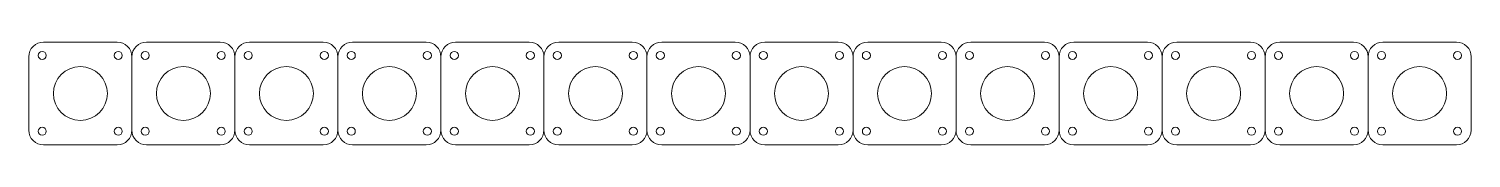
# Model space of a CAD drawing. Header units: millimetres. Extents: x -300 to 288, y -149 to -107.
import ezdxf

# ---------------------------------------------------------------- set-up
doc = ezdxf.new("R2010")
doc.units = ezdxf.units.MM
doc.header["$MEASUREMENT"] = 0
doc.layers.add('Layer 1', color=7, linetype='Continuous')

msp = doc.modelspace()

# ---------------------------------------------------------------- linework, layer by layer
at = {"layer": 'Layer 1', "lineweight": 9}
for points in [[(-264.3251, -107.0243), (-294.3251, -107.0243)], [(-222.3251, -107.0243), (-252.3251, -107.0243)], [(-180.3251, -107.0243), (-210.3251, -107.0243)], [(-138.3251, -107.0243), (-168.3251, -107.0243)], [(-96.3251, -107.0243), (-126.3251, -107.0243)], [(-54.3251, -107.0243), (-84.3251, -107.0243)], [(-12.3251, -107.0243), (-42.3251, -107.0243)], [(29.6749, -107.0243), (-0.3251, -107.0243)], [(71.6749, -107.0243), (41.6749, -107.0243)], [(113.6749, -107.0243), (83.6749, -107.0243)], [(155.6749, -107.0243), (125.6749, -107.0243)], [(197.6749, -107.0243), (167.6749, -107.0243)], [(239.6749, -107.0243), (209.6749, -107.0243)], [(281.6749, -107.0243), (251.6749, -107.0243)], [(-300.3251, -113.0243), (-300.3251, -143.0243)], [(287.6749, -143.0243), (287.6749, -113.0243)], [(-294.3251, -149.0243), (-264.3251, -149.0243)], [(-252.3251, -149.0243), (-222.3251, -149.0243)], [(-210.3251, -149.0243), (-180.3251, -149.0243)], [(-168.3251, -149.0243), (-138.3251, -149.0243)], [(-126.3251, -149.0243), (-96.3251, -149.0243)], [(-84.3251, -149.0243), (-54.3251, -149.0243)], [(-42.3251, -149.0243), (-12.3251, -149.0243)], [(-0.3251, -149.0243), (29.6749, -149.0243)], [(41.6749, -149.0243), (71.6749, -149.0243)], [(83.6749, -149.0243), (113.6749, -149.0243)], [(125.6749, -149.0243), (155.6749, -149.0243)], [(167.6749, -149.0243), (197.6749, -149.0243)], [(209.6749, -149.0243), (239.6749, -149.0243)], [(251.6749, -149.0243), (281.6749, -149.0243)]]:
    msp.add_lwpolyline(points, dxfattribs=at)
at = {"layer": 'Layer 1', "color": 240, "lineweight": 9}
for points in [[(-258.3251, -143.0243), (-258.3251, -113.0243)], [(-216.3251, -143.0243), (-216.3251, -113.0243)], [(-174.3251, -143.0243), (-174.3251, -113.0243)], [(-132.3251, -143.0243), (-132.3251, -113.0243)], [(-90.3251, -143.0243), (-90.3251, -113.0243)], [(-48.3251, -143.0243), (-48.3251, -113.0243)], [(-6.3251, -143.0243), (-6.3251, -113.0243)], [(35.6749, -143.0243), (35.6749, -113.0243)], [(77.6749, -143.0243), (77.6749, -113.0243)], [(119.6749, -143.0243), (119.6749, -113.0243)], [(161.6749, -143.0243), (161.6749, -113.0243)], [(203.6749, -143.0243), (203.6749, -113.0243)], [(245.6749, -143.0243), (245.6749, -113.0243)]]:
    msp.add_lwpolyline(points, dxfattribs=at)
at = {"layer": 'Layer 1', "lineweight": 9}
for points, knots in [([(-294.3251, -107.0243), (-295.9164, -107.0243), (-297.4426, -107.6565), (-298.5678, -108.7817), (-299.693, -109.9069), (-300.3251, -111.433), (-300.3251, -113.0243)], [0, 0, 0, 0, 1, 1, 1, 2, 2, 2, 2]), ([(-252.3251, -107.0243), (-253.9164, -107.0243), (-255.4426, -107.6565), (-256.5678, -108.7817), (-257.693, -109.9069), (-258.3251, -111.433), (-258.3251, -113.0243), (-258.3251, -111.433), (-258.9573, -109.9069), (-260.0825, -108.7817), (-261.2077, -107.6565), (-262.7338, -107.0243), (-264.3251, -107.0243)], [0, 0, 0, 0, 1, 1, 1, 2, 2, 2, 3, 3, 3, 4, 4, 4, 4]), ([(-210.3251, -107.0243), (-211.9164, -107.0243), (-213.4426, -107.6565), (-214.5678, -108.7817), (-215.693, -109.9069), (-216.3251, -111.433), (-216.3251, -113.0243), (-216.3251, -111.433), (-216.9573, -109.9069), (-218.0825, -108.7817), (-219.2077, -107.6565), (-220.7338, -107.0243), (-222.3251, -107.0243)], [0, 0, 0, 0, 1, 1, 1, 2, 2, 2, 3, 3, 3, 4, 4, 4, 4]), ([(-168.3251, -107.0243), (-169.9164, -107.0243), (-171.4426, -107.6565), (-172.5678, -108.7817), (-173.693, -109.9069), (-174.3251, -111.433), (-174.3251, -113.0243), (-174.3251, -111.433), (-174.9573, -109.9069), (-176.0825, -108.7817), (-177.2077, -107.6565), (-178.7338, -107.0243), (-180.3251, -107.0243)], [0, 0, 0, 0, 1, 1, 1, 2, 2, 2, 3, 3, 3, 4, 4, 4, 4]), ([(-126.3251, -107.0243), (-127.9164, -107.0243), (-129.4426, -107.6565), (-130.5678, -108.7817), (-131.693, -109.9069), (-132.3251, -111.433), (-132.3251, -113.0243), (-132.3251, -111.433), (-132.9573, -109.9069), (-134.0825, -108.7817), (-135.2077, -107.6565), (-136.7338, -107.0243), (-138.3251, -107.0243)], [0, 0, 0, 0, 1, 1, 1, 2, 2, 2, 3, 3, 3, 4, 4, 4, 4]), ([(-84.3251, -107.0243), (-85.9164, -107.0243), (-87.4426, -107.6565), (-88.5678, -108.7817), (-89.693, -109.9069), (-90.3251, -111.433), (-90.3251, -113.0243), (-90.3251, -111.433), (-90.9573, -109.9069), (-92.0825, -108.7817), (-93.2077, -107.6565), (-94.7338, -107.0243), (-96.3251, -107.0243)], [0, 0, 0, 0, 1, 1, 1, 2, 2, 2, 3, 3, 3, 4, 4, 4, 4]), ([(-42.3251, -107.0243), (-43.9164, -107.0243), (-45.4426, -107.6565), (-46.5678, -108.7817), (-47.693, -109.9069), (-48.3251, -111.433), (-48.3251, -113.0243), (-48.3251, -111.433), (-48.9573, -109.9069), (-50.0825, -108.7817), (-51.2077, -107.6565), (-52.7338, -107.0243), (-54.3251, -107.0243)], [0, 0, 0, 0, 1, 1, 1, 2, 2, 2, 3, 3, 3, 4, 4, 4, 4]), ([(-0.3251, -107.0243), (-1.9164, -107.0243), (-3.4426, -107.6565), (-4.5678, -108.7817), (-5.693, -109.9069), (-6.3251, -111.433), (-6.3251, -113.0243), (-6.3251, -111.433), (-6.9573, -109.9069), (-8.0825, -108.7817), (-9.2077, -107.6565), (-10.7338, -107.0243), (-12.3251, -107.0243)], [0, 0, 0, 0, 1, 1, 1, 2, 2, 2, 3, 3, 3, 4, 4, 4, 4]), ([(41.6749, -107.0243), (40.0836, -107.0243), (38.5574, -107.6565), (37.4322, -108.7817), (36.307, -109.9069), (35.6749, -111.433), (35.6749, -113.0243), (35.6749, -111.433), (35.0427, -109.9069), (33.9175, -108.7817), (32.7923, -107.6565), (31.2662, -107.0243), (29.6749, -107.0243)], [0, 0, 0, 0, 1, 1, 1, 2, 2, 2, 3, 3, 3, 4, 4, 4, 4]), ([(83.6749, -107.0243), (82.0836, -107.0243), (80.5574, -107.6565), (79.4322, -108.7817), (78.307, -109.9069), (77.6749, -111.433), (77.6749, -113.0243), (77.6749, -111.433), (77.0427, -109.9069), (75.9175, -108.7817), (74.7923, -107.6565), (73.2662, -107.0243), (71.6749, -107.0243)], [0, 0, 0, 0, 1, 1, 1, 2, 2, 2, 3, 3, 3, 4, 4, 4, 4]), ([(125.6749, -107.0243), (124.0836, -107.0243), (122.5574, -107.6565), (121.4322, -108.7817), (120.307, -109.9069), (119.6749, -111.433), (119.6749, -113.0243), (119.6749, -111.433), (119.0427, -109.9069), (117.9175, -108.7817), (116.7923, -107.6565), (115.2662, -107.0243), (113.6749, -107.0243)], [0, 0, 0, 0, 1, 1, 1, 2, 2, 2, 3, 3, 3, 4, 4, 4, 4]), ([(167.6749, -107.0243), (166.0836, -107.0243), (164.5574, -107.6565), (163.4322, -108.7817), (162.307, -109.9069), (161.6749, -111.433), (161.6749, -113.0243), (161.6749, -111.433), (161.0427, -109.9069), (159.9175, -108.7817), (158.7923, -107.6565), (157.2662, -107.0243), (155.6749, -107.0243)], [0, 0, 0, 0, 1, 1, 1, 2, 2, 2, 3, 3, 3, 4, 4, 4, 4]), ([(209.6749, -107.0243), (208.0836, -107.0243), (206.5574, -107.6565), (205.4322, -108.7817), (204.307, -109.9069), (203.6749, -111.433), (203.6749, -113.0243), (203.6749, -111.433), (203.0427, -109.9069), (201.9175, -108.7817), (200.7923, -107.6565), (199.2662, -107.0243), (197.6749, -107.0243)], [0, 0, 0, 0, 1, 1, 1, 2, 2, 2, 3, 3, 3, 4, 4, 4, 4]), ([(251.6749, -107.0243), (250.0836, -107.0243), (248.5574, -107.6565), (247.4322, -108.7817), (246.307, -109.9069), (245.6749, -111.433), (245.6749, -113.0243), (245.6749, -111.433), (245.0427, -109.9069), (243.9175, -108.7817), (242.7923, -107.6565), (241.2662, -107.0243), (239.6749, -107.0243)], [0, 0, 0, 0, 1, 1, 1, 2, 2, 2, 3, 3, 3, 4, 4, 4, 4]), ([(287.6749, -113.0243), (287.6749, -111.433), (287.0427, -109.9069), (285.9175, -108.7817), (284.7923, -107.6565), (283.2662, -107.0243), (281.6749, -107.0243)], [0, 0, 0, 0, 1, 1, 1, 2, 2, 2, 2]), ([(-300.3251, -143.0243), (-300.3251, -144.6156), (-299.693, -146.1417), (-298.5678, -147.267), (-297.4426, -148.3922), (-295.9164, -149.0243), (-294.3251, -149.0243)], [0, 0, 0, 0, 1, 1, 1, 2, 2, 2, 2]), ([(-264.3251, -149.0243), (-261.0114, -149.0243), (-258.3251, -146.338), (-258.3251, -143.0243), (-258.3251, -144.6156), (-257.693, -146.1417), (-256.5678, -147.267), (-255.4426, -148.3922), (-253.9164, -149.0243), (-252.3251, -149.0243)], [0, 0, 0, 0, 1, 1, 1, 2, 2, 2, 3, 3, 3, 3]), ([(-222.3251, -149.0243), (-219.0114, -149.0243), (-216.3251, -146.338), (-216.3251, -143.0243), (-216.3251, -144.6156), (-215.693, -146.1417), (-214.5678, -147.267), (-213.4426, -148.3922), (-211.9164, -149.0243), (-210.3251, -149.0243)], [0, 0, 0, 0, 1, 1, 1, 2, 2, 2, 3, 3, 3, 3]), ([(-180.3251, -149.0243), (-177.0114, -149.0243), (-174.3251, -146.338), (-174.3251, -143.0243), (-174.3251, -144.6156), (-173.693, -146.1417), (-172.5678, -147.267), (-171.4426, -148.3922), (-169.9164, -149.0243), (-168.3251, -149.0243)], [0, 0, 0, 0, 1, 1, 1, 2, 2, 2, 3, 3, 3, 3]), ([(-138.3251, -149.0243), (-135.0114, -149.0243), (-132.3251, -146.338), (-132.3251, -143.0243), (-132.3251, -144.6156), (-131.693, -146.1417), (-130.5678, -147.267), (-129.4426, -148.3922), (-127.9164, -149.0243), (-126.3251, -149.0243)], [0, 0, 0, 0, 1, 1, 1, 2, 2, 2, 3, 3, 3, 3]), ([(-96.3251, -149.0243), (-93.0114, -149.0243), (-90.3251, -146.338), (-90.3251, -143.0243), (-90.3251, -144.6156), (-89.693, -146.1417), (-88.5678, -147.267), (-87.4426, -148.3922), (-85.9164, -149.0243), (-84.3251, -149.0243)], [0, 0, 0, 0, 1, 1, 1, 2, 2, 2, 3, 3, 3, 3]), ([(-54.3251, -149.0243), (-51.0114, -149.0243), (-48.3251, -146.338), (-48.3251, -143.0243), (-48.3251, -144.6156), (-47.693, -146.1417), (-46.5678, -147.267), (-45.4426, -148.3922), (-43.9164, -149.0243), (-42.3251, -149.0243)], [0, 0, 0, 0, 1, 1, 1, 2, 2, 2, 3, 3, 3, 3]), ([(-12.3251, -149.0243), (-9.0114, -149.0243), (-6.3251, -146.338), (-6.3251, -143.0243), (-6.3251, -144.6156), (-5.693, -146.1417), (-4.5678, -147.267), (-3.4426, -148.3922), (-1.9164, -149.0243), (-0.3251, -149.0243)], [0, 0, 0, 0, 1, 1, 1, 2, 2, 2, 3, 3, 3, 3]), ([(29.6749, -149.0243), (32.9886, -149.0243), (35.6749, -146.338), (35.6749, -143.0243), (35.6749, -144.6156), (36.307, -146.1417), (37.4322, -147.267), (38.5574, -148.3922), (40.0836, -149.0243), (41.6749, -149.0243)], [0, 0, 0, 0, 1, 1, 1, 2, 2, 2, 3, 3, 3, 3]), ([(71.6749, -149.0243), (74.9886, -149.0243), (77.6749, -146.338), (77.6749, -143.0243), (77.6749, -144.6156), (78.307, -146.1417), (79.4322, -147.267), (80.5574, -148.3922), (82.0836, -149.0243), (83.6749, -149.0243)], [0, 0, 0, 0, 1, 1, 1, 2, 2, 2, 3, 3, 3, 3]), ([(113.6749, -149.0243), (116.9886, -149.0243), (119.6749, -146.338), (119.6749, -143.0243), (119.6749, -144.6156), (120.307, -146.1417), (121.4322, -147.267), (122.5574, -148.3922), (124.0836, -149.0243), (125.6749, -149.0243)], [0, 0, 0, 0, 1, 1, 1, 2, 2, 2, 3, 3, 3, 3]), ([(155.6749, -149.0243), (158.9886, -149.0243), (161.6749, -146.338), (161.6749, -143.0243), (161.6749, -144.6156), (162.307, -146.1417), (163.4322, -147.267), (164.5574, -148.3922), (166.0836, -149.0243), (167.6749, -149.0243)], [0, 0, 0, 0, 1, 1, 1, 2, 2, 2, 3, 3, 3, 3]), ([(197.6749, -149.0243), (200.9886, -149.0243), (203.6749, -146.338), (203.6749, -143.0243), (203.6749, -144.6156), (204.307, -146.1417), (205.4322, -147.267), (206.5574, -148.3922), (208.0836, -149.0243), (209.6749, -149.0243)], [0, 0, 0, 0, 1, 1, 1, 2, 2, 2, 3, 3, 3, 3]), ([(239.6749, -149.0243), (242.9886, -149.0243), (245.6749, -146.338), (245.6749, -143.0243), (245.6749, -144.6156), (246.307, -146.1417), (247.4322, -147.267), (248.5574, -148.3922), (250.0836, -149.0243), (251.6749, -149.0243)], [0, 0, 0, 0, 1, 1, 1, 2, 2, 2, 3, 3, 3, 3])]:
    msp.add_open_spline(points, degree=3, knots=knots, dxfattribs=at)
at = {"layer": 'Layer 1', "color": 240, "lineweight": 9}
for points in [[(-293.229, -112.4651), (-293.229, -111.5538), (-293.9677, -110.8151), (-294.879, -110.8151), (-295.7902, -110.8151), (-296.529, -111.5538), (-296.529, -112.4651), (-296.529, -113.3764), (-295.7902, -114.1151), (-294.879, -114.1151), (-293.9677, -114.1151), (-293.229, -113.3764), (-293.229, -112.4651)], [(-262.229, -112.4651), (-262.229, -111.5538), (-262.9677, -110.8151), (-263.879, -110.8151), (-264.7902, -110.8151), (-265.529, -111.5538), (-265.529, -112.4651), (-265.529, -113.3764), (-264.7902, -114.1151), (-263.879, -114.1151), (-262.9677, -114.1151), (-262.229, -113.3764), (-262.229, -112.4651)], [(-251.229, -112.4651), (-251.229, -111.5538), (-251.9677, -110.8151), (-252.879, -110.8151), (-253.7902, -110.8151), (-254.529, -111.5538), (-254.529, -112.4651), (-254.529, -113.3764), (-253.7902, -114.1151), (-252.879, -114.1151), (-251.9677, -114.1151), (-251.229, -113.3764), (-251.229, -112.4651)], [(-220.229, -112.4651), (-220.229, -111.5538), (-220.9677, -110.8151), (-221.879, -110.8151), (-222.7902, -110.8151), (-223.529, -111.5538), (-223.529, -112.4651), (-223.529, -113.3764), (-222.7902, -114.1151), (-221.879, -114.1151), (-220.9677, -114.1151), (-220.229, -113.3764), (-220.229, -112.4651)], [(-209.229, -112.4651), (-209.229, -111.5538), (-209.9677, -110.8151), (-210.879, -110.8151), (-211.7902, -110.8151), (-212.529, -111.5538), (-212.529, -112.4651), (-212.529, -113.3764), (-211.7902, -114.1151), (-210.879, -114.1151), (-209.9677, -114.1151), (-209.229, -113.3764), (-209.229, -112.4651)], [(-178.229, -112.4651), (-178.229, -111.5538), (-178.9677, -110.8151), (-179.879, -110.8151), (-180.7902, -110.8151), (-181.529, -111.5538), (-181.529, -112.4651), (-181.529, -113.3764), (-180.7902, -114.1151), (-179.879, -114.1151), (-178.9677, -114.1151), (-178.229, -113.3764), (-178.229, -112.4651)], [(-167.229, -112.4651), (-167.229, -111.5538), (-167.9677, -110.8151), (-168.879, -110.8151), (-169.7902, -110.8151), (-170.529, -111.5538), (-170.529, -112.4651), (-170.529, -113.3764), (-169.7902, -114.1151), (-168.879, -114.1151), (-167.9677, -114.1151), (-167.229, -113.3764), (-167.229, -112.4651)], [(-136.229, -112.4651), (-136.229, -111.5538), (-136.9677, -110.8151), (-137.879, -110.8151), (-138.7902, -110.8151), (-139.529, -111.5538), (-139.529, -112.4651), (-139.529, -113.3764), (-138.7902, -114.1151), (-137.879, -114.1151), (-136.9677, -114.1151), (-136.229, -113.3764), (-136.229, -112.4651)], [(-125.229, -112.4651), (-125.229, -111.5538), (-125.9677, -110.8151), (-126.879, -110.8151), (-127.7902, -110.8151), (-128.529, -111.5538), (-128.529, -112.4651), (-128.529, -113.3764), (-127.7902, -114.1151), (-126.879, -114.1151), (-125.9677, -114.1151), (-125.229, -113.3764), (-125.229, -112.4651)], [(-94.229, -112.4651), (-94.229, -111.5538), (-94.9677, -110.8151), (-95.879, -110.8151), (-96.7902, -110.8151), (-97.529, -111.5538), (-97.529, -112.4651), (-97.529, -113.3764), (-96.7902, -114.1151), (-95.879, -114.1151), (-94.9677, -114.1151), (-94.229, -113.3764), (-94.229, -112.4651)], [(-83.229, -112.4651), (-83.229, -111.5538), (-83.9677, -110.8151), (-84.879, -110.8151), (-85.7902, -110.8151), (-86.529, -111.5538), (-86.529, -112.4651), (-86.529, -113.3764), (-85.7902, -114.1151), (-84.879, -114.1151), (-83.9677, -114.1151), (-83.229, -113.3764), (-83.229, -112.4651)], [(-52.229, -112.4651), (-52.229, -111.5538), (-52.9677, -110.8151), (-53.879, -110.8151), (-54.7902, -110.8151), (-55.529, -111.5538), (-55.529, -112.4651), (-55.529, -113.3764), (-54.7902, -114.1151), (-53.879, -114.1151), (-52.9677, -114.1151), (-52.229, -113.3764), (-52.229, -112.4651)], [(-41.229, -112.4651), (-41.229, -111.5538), (-41.9677, -110.8151), (-42.879, -110.8151), (-43.7902, -110.8151), (-44.529, -111.5538), (-44.529, -112.4651), (-44.529, -113.3764), (-43.7902, -114.1151), (-42.879, -114.1151), (-41.9677, -114.1151), (-41.229, -113.3764), (-41.229, -112.4651)], [(-10.229, -112.4651), (-10.229, -111.5538), (-10.9677, -110.8151), (-11.879, -110.8151), (-12.7902, -110.8151), (-13.529, -111.5538), (-13.529, -112.4651), (-13.529, -113.3764), (-12.7902, -114.1151), (-11.879, -114.1151), (-10.9677, -114.1151), (-10.229, -113.3764), (-10.229, -112.4651)], [(0.771, -112.4651), (0.771, -111.5538), (0.0323, -110.8151), (-0.879, -110.8151), (-1.7902, -110.8151), (-2.529, -111.5538), (-2.529, -112.4651), (-2.529, -113.3764), (-1.7902, -114.1151), (-0.879, -114.1151), (0.0323, -114.1151), (0.771, -113.3764), (0.771, -112.4651)], [(31.771, -112.4651), (31.771, -111.5538), (31.0323, -110.8151), (30.121, -110.8151), (29.2098, -110.8151), (28.471, -111.5538), (28.471, -112.4651), (28.471, -113.3764), (29.2098, -114.1151), (30.121, -114.1151), (31.0323, -114.1151), (31.771, -113.3764), (31.771, -112.4651)], [(42.771, -112.4651), (42.771, -111.5538), (42.0323, -110.8151), (41.121, -110.8151), (40.2098, -110.8151), (39.471, -111.5538), (39.471, -112.4651), (39.471, -113.3764), (40.2098, -114.1151), (41.121, -114.1151), (42.0323, -114.1151), (42.771, -113.3764), (42.771, -112.4651)], [(73.771, -112.4651), (73.771, -111.5538), (73.0323, -110.8151), (72.121, -110.8151), (71.2098, -110.8151), (70.471, -111.5538), (70.471, -112.4651), (70.471, -113.3764), (71.2098, -114.1151), (72.121, -114.1151), (73.0323, -114.1151), (73.771, -113.3764), (73.771, -112.4651)], [(84.771, -112.4651), (84.771, -111.5538), (84.0323, -110.8151), (83.121, -110.8151), (82.2098, -110.8151), (81.471, -111.5538), (81.471, -112.4651), (81.471, -113.3764), (82.2098, -114.1151), (83.121, -114.1151), (84.0323, -114.1151), (84.771, -113.3764), (84.771, -112.4651)], [(115.771, -112.4651), (115.771, -111.5538), (115.0323, -110.8151), (114.121, -110.8151), (113.2098, -110.8151), (112.471, -111.5538), (112.471, -112.4651), (112.471, -113.3764), (113.2098, -114.1151), (114.121, -114.1151), (115.0323, -114.1151), (115.771, -113.3764), (115.771, -112.4651)], [(126.771, -112.4651), (126.771, -111.5538), (126.0323, -110.8151), (125.121, -110.8151), (124.2098, -110.8151), (123.471, -111.5538), (123.471, -112.4651), (123.471, -113.3764), (124.2098, -114.1151), (125.121, -114.1151), (126.0323, -114.1151), (126.771, -113.3764), (126.771, -112.4651)], [(157.771, -112.4651), (157.771, -111.5538), (157.0323, -110.8151), (156.121, -110.8151), (155.2098, -110.8151), (154.471, -111.5538), (154.471, -112.4651), (154.471, -113.3764), (155.2098, -114.1151), (156.121, -114.1151), (157.0323, -114.1151), (157.771, -113.3764), (157.771, -112.4651)], [(168.771, -112.4651), (168.771, -111.5538), (168.0323, -110.8151), (167.121, -110.8151), (166.2098, -110.8151), (165.471, -111.5538), (165.471, -112.4651), (165.471, -113.3764), (166.2098, -114.1151), (167.121, -114.1151), (168.0323, -114.1151), (168.771, -113.3764), (168.771, -112.4651)], [(199.771, -112.4651), (199.771, -111.5538), (199.0323, -110.8151), (198.121, -110.8151), (197.2098, -110.8151), (196.471, -111.5538), (196.471, -112.4651), (196.471, -113.3764), (197.2098, -114.1151), (198.121, -114.1151), (199.0323, -114.1151), (199.771, -113.3764), (199.771, -112.4651)], [(210.771, -112.4651), (210.771, -111.5538), (210.0323, -110.8151), (209.121, -110.8151), (208.2098, -110.8151), (207.471, -111.5538), (207.471, -112.4651), (207.471, -113.3764), (208.2098, -114.1151), (209.121, -114.1151), (210.0323, -114.1151), (210.771, -113.3764), (210.771, -112.4651)], [(241.771, -112.4651), (241.771, -111.5538), (241.0323, -110.8151), (240.121, -110.8151), (239.2098, -110.8151), (238.471, -111.5538), (238.471, -112.4651), (238.471, -113.3764), (239.2098, -114.1151), (240.121, -114.1151), (241.0323, -114.1151), (241.771, -113.3764), (241.771, -112.4651)], [(252.771, -112.4651), (252.771, -111.5538), (252.0323, -110.8151), (251.121, -110.8151), (250.2098, -110.8151), (249.471, -111.5538), (249.471, -112.4651), (249.471, -113.3764), (250.2098, -114.1151), (251.121, -114.1151), (252.0323, -114.1151), (252.771, -113.3764), (252.771, -112.4651)], [(283.771, -112.4651), (283.771, -111.5538), (283.0323, -110.8151), (282.121, -110.8151), (281.2098, -110.8151), (280.471, -111.5538), (280.471, -112.4651), (280.471, -113.3764), (281.2098, -114.1151), (282.121, -114.1151), (283.0323, -114.1151), (283.771, -113.3764), (283.771, -112.4651)], [(-268.3251, -128.0243), (-268.3251, -121.9492), (-273.25, -117.0243), (-279.3251, -117.0243), (-285.4002, -117.0243), (-290.3251, -121.9492), (-290.3251, -128.0243), (-290.3251, -134.0994), (-285.4003, -139.0243), (-279.3252, -139.0243), (-273.25, -139.0243), (-268.3252, -134.0995), (-268.3251, -128.0244)], [(-226.3251, -128.0243), (-226.3251, -121.9492), (-231.25, -117.0243), (-237.3251, -117.0243), (-243.4002, -117.0243), (-248.3251, -121.9492), (-248.3251, -128.0243), (-248.3251, -134.0994), (-243.4003, -139.0243), (-237.3252, -139.0243), (-231.25, -139.0243), (-226.3252, -134.0995), (-226.3251, -128.0244)], [(-184.3251, -128.0243), (-184.3251, -121.9492), (-189.25, -117.0243), (-195.3251, -117.0243), (-201.4002, -117.0243), (-206.3251, -121.9492), (-206.3251, -128.0243), (-206.3251, -134.0994), (-201.4003, -139.0243), (-195.3252, -139.0243), (-189.25, -139.0243), (-184.3252, -134.0995), (-184.3251, -128.0244)], [(-142.3251, -128.0243), (-142.3251, -121.9492), (-147.25, -117.0243), (-153.3251, -117.0243), (-159.4002, -117.0243), (-164.3251, -121.9492), (-164.3251, -128.0243), (-164.3251, -134.0994), (-159.4003, -139.0243), (-153.3252, -139.0243), (-147.25, -139.0243), (-142.3252, -134.0995), (-142.3251, -128.0244)], [(-100.3251, -128.0243), (-100.3251, -121.9492), (-105.25, -117.0243), (-111.3251, -117.0243), (-117.4002, -117.0243), (-122.3251, -121.9492), (-122.3251, -128.0243), (-122.3251, -134.0994), (-117.4003, -139.0243), (-111.3252, -139.0243), (-105.25, -139.0243), (-100.3252, -134.0995), (-100.3251, -128.0244)], [(-58.3251, -128.0243), (-58.3251, -121.9492), (-63.25, -117.0243), (-69.3251, -117.0243), (-75.4002, -117.0243), (-80.3251, -121.9492), (-80.3251, -128.0243), (-80.3251, -134.0994), (-75.4003, -139.0243), (-69.3252, -139.0243), (-63.25, -139.0243), (-58.3252, -134.0995), (-58.3251, -128.0244)], [(-16.3251, -128.0243), (-16.3251, -121.9492), (-21.25, -117.0243), (-27.3251, -117.0243), (-33.4002, -117.0243), (-38.3251, -121.9492), (-38.3251, -128.0243), (-38.3251, -134.0994), (-33.4003, -139.0243), (-27.3252, -139.0243), (-21.25, -139.0243), (-16.3252, -134.0995), (-16.3251, -128.0244)], [(25.6749, -128.0243), (25.6749, -121.9492), (20.75, -117.0243), (14.6749, -117.0243), (8.5998, -117.0243), (3.6749, -121.9492), (3.6749, -128.0243), (3.6749, -134.0994), (8.5997, -139.0243), (14.6748, -139.0243), (20.75, -139.0243), (25.6748, -134.0995), (25.6749, -128.0244)], [(67.6749, -128.0243), (67.6749, -121.9492), (62.75, -117.0243), (56.6749, -117.0243), (50.5998, -117.0243), (45.6749, -121.9492), (45.6749, -128.0243), (45.6749, -134.0994), (50.5997, -139.0243), (56.6748, -139.0243), (62.75, -139.0243), (67.6748, -134.0995), (67.6749, -128.0244)], [(109.6749, -128.0243), (109.6749, -121.9492), (104.75, -117.0243), (98.6749, -117.0243), (92.5998, -117.0243), (87.6749, -121.9492), (87.6749, -128.0243), (87.6749, -134.0994), (92.5997, -139.0243), (98.6748, -139.0243), (104.75, -139.0243), (109.6748, -134.0995), (109.6749, -128.0244)], [(151.6749, -128.0243), (151.6749, -121.9492), (146.75, -117.0243), (140.6749, -117.0243), (134.5998, -117.0243), (129.6749, -121.9492), (129.6749, -128.0243), (129.6749, -134.0994), (134.5997, -139.0243), (140.6748, -139.0243), (146.75, -139.0243), (151.6748, -134.0995), (151.6749, -128.0244)], [(193.6749, -128.0243), (193.6749, -121.9492), (188.75, -117.0243), (182.6749, -117.0243), (176.5998, -117.0243), (171.6749, -121.9492), (171.6749, -128.0243), (171.6749, -134.0994), (176.5997, -139.0243), (182.6748, -139.0243), (188.75, -139.0243), (193.6748, -134.0995), (193.6749, -128.0244)], [(235.6749, -128.0243), (235.6749, -121.9492), (230.75, -117.0243), (224.6749, -117.0243), (218.5998, -117.0243), (213.6749, -121.9492), (213.6749, -128.0243), (213.6749, -134.0994), (218.5997, -139.0243), (224.6748, -139.0243), (230.75, -139.0243), (235.6748, -134.0995), (235.6749, -128.0244)], [(277.6749, -128.0243), (277.6749, -121.9492), (272.75, -117.0243), (266.6749, -117.0243), (260.5998, -117.0243), (255.6749, -121.9492), (255.6749, -128.0243), (255.6749, -134.0994), (260.5997, -139.0243), (266.6748, -139.0243), (272.75, -139.0243), (277.6748, -134.0995), (277.6749, -128.0244)], [(-293.229, -143.4651), (-293.229, -142.5538), (-293.9677, -141.8151), (-294.879, -141.8151), (-295.7902, -141.8151), (-296.529, -142.5538), (-296.529, -143.4651), (-296.529, -144.3764), (-295.7902, -145.1151), (-294.879, -145.1151), (-293.9677, -145.1151), (-293.229, -144.3764), (-293.229, -143.4651)], [(-262.229, -143.4651), (-262.229, -142.5538), (-262.9677, -141.8151), (-263.879, -141.8151), (-264.7902, -141.8151), (-265.529, -142.5538), (-265.529, -143.4651), (-265.529, -144.3764), (-264.7902, -145.1151), (-263.879, -145.1151), (-262.9677, -145.1151), (-262.229, -144.3764), (-262.229, -143.4651)], [(-251.229, -143.4651), (-251.229, -142.5538), (-251.9677, -141.8151), (-252.879, -141.8151), (-253.7902, -141.8151), (-254.529, -142.5538), (-254.529, -143.4651), (-254.529, -144.3764), (-253.7902, -145.1151), (-252.879, -145.1151), (-251.9677, -145.1151), (-251.229, -144.3764), (-251.229, -143.4651)], [(-220.229, -143.4651), (-220.229, -142.5538), (-220.9677, -141.8151), (-221.879, -141.8151), (-222.7902, -141.8151), (-223.529, -142.5538), (-223.529, -143.4651), (-223.529, -144.3764), (-222.7902, -145.1151), (-221.879, -145.1151), (-220.9677, -145.1151), (-220.229, -144.3764), (-220.229, -143.4651)], [(-209.229, -143.4651), (-209.229, -142.5538), (-209.9677, -141.8151), (-210.879, -141.8151), (-211.7902, -141.8151), (-212.529, -142.5538), (-212.529, -143.4651), (-212.529, -144.3764), (-211.7902, -145.1151), (-210.879, -145.1151), (-209.9677, -145.1151), (-209.229, -144.3764), (-209.229, -143.4651)], [(-178.229, -143.4651), (-178.229, -142.5538), (-178.9677, -141.8151), (-179.879, -141.8151), (-180.7902, -141.8151), (-181.529, -142.5538), (-181.529, -143.4651), (-181.529, -144.3764), (-180.7902, -145.1151), (-179.879, -145.1151), (-178.9677, -145.1151), (-178.229, -144.3764), (-178.229, -143.4651)], [(-167.229, -143.4651), (-167.229, -142.5538), (-167.9677, -141.8151), (-168.879, -141.8151), (-169.7902, -141.8151), (-170.529, -142.5538), (-170.529, -143.4651), (-170.529, -144.3764), (-169.7902, -145.1151), (-168.879, -145.1151), (-167.9677, -145.1151), (-167.229, -144.3764), (-167.229, -143.4651)], [(-136.229, -143.4651), (-136.229, -142.5538), (-136.9677, -141.8151), (-137.879, -141.8151), (-138.7902, -141.8151), (-139.529, -142.5538), (-139.529, -143.4651), (-139.529, -144.3764), (-138.7902, -145.1151), (-137.879, -145.1151), (-136.9677, -145.1151), (-136.229, -144.3764), (-136.229, -143.4651)], [(-125.229, -143.4651), (-125.229, -142.5538), (-125.9677, -141.8151), (-126.879, -141.8151), (-127.7902, -141.8151), (-128.529, -142.5538), (-128.529, -143.4651), (-128.529, -144.3764), (-127.7902, -145.1151), (-126.879, -145.1151), (-125.9677, -145.1151), (-125.229, -144.3764), (-125.229, -143.4651)], [(-94.229, -143.4651), (-94.229, -142.5538), (-94.9677, -141.8151), (-95.879, -141.8151), (-96.7902, -141.8151), (-97.529, -142.5538), (-97.529, -143.4651), (-97.529, -144.3764), (-96.7902, -145.1151), (-95.879, -145.1151), (-94.9677, -145.1151), (-94.229, -144.3764), (-94.229, -143.4651)], [(-83.229, -143.4651), (-83.229, -142.5538), (-83.9677, -141.8151), (-84.879, -141.8151), (-85.7902, -141.8151), (-86.529, -142.5538), (-86.529, -143.4651), (-86.529, -144.3764), (-85.7902, -145.1151), (-84.879, -145.1151), (-83.9677, -145.1151), (-83.229, -144.3764), (-83.229, -143.4651)], [(-52.229, -143.4651), (-52.229, -142.5538), (-52.9677, -141.8151), (-53.879, -141.8151), (-54.7902, -141.8151), (-55.529, -142.5538), (-55.529, -143.4651), (-55.529, -144.3764), (-54.7902, -145.1151), (-53.879, -145.1151), (-52.9677, -145.1151), (-52.229, -144.3764), (-52.229, -143.4651)], [(-41.229, -143.4651), (-41.229, -142.5538), (-41.9677, -141.8151), (-42.879, -141.8151), (-43.7902, -141.8151), (-44.529, -142.5538), (-44.529, -143.4651), (-44.529, -144.3764), (-43.7902, -145.1151), (-42.879, -145.1151), (-41.9677, -145.1151), (-41.229, -144.3764), (-41.229, -143.4651)], [(-10.229, -143.4651), (-10.229, -142.5538), (-10.9677, -141.8151), (-11.879, -141.8151), (-12.7902, -141.8151), (-13.529, -142.5538), (-13.529, -143.4651), (-13.529, -144.3764), (-12.7902, -145.1151), (-11.879, -145.1151), (-10.9677, -145.1151), (-10.229, -144.3764), (-10.229, -143.4651)], [(0.771, -143.4651), (0.771, -142.5538), (0.0323, -141.8151), (-0.879, -141.8151), (-1.7902, -141.8151), (-2.529, -142.5538), (-2.529, -143.4651), (-2.529, -144.3764), (-1.7902, -145.1151), (-0.879, -145.1151), (0.0323, -145.1151), (0.771, -144.3764), (0.771, -143.4651)], [(31.771, -143.4651), (31.771, -142.5538), (31.0323, -141.8151), (30.121, -141.8151), (29.2098, -141.8151), (28.471, -142.5538), (28.471, -143.4651), (28.471, -144.3764), (29.2098, -145.1151), (30.121, -145.1151), (31.0323, -145.1151), (31.771, -144.3764), (31.771, -143.4651)], [(42.771, -143.4651), (42.771, -142.5538), (42.0323, -141.8151), (41.121, -141.8151), (40.2098, -141.8151), (39.471, -142.5538), (39.471, -143.4651), (39.471, -144.3764), (40.2098, -145.1151), (41.121, -145.1151), (42.0323, -145.1151), (42.771, -144.3764), (42.771, -143.4651)], [(73.771, -143.4651), (73.771, -142.5538), (73.0323, -141.8151), (72.121, -141.8151), (71.2098, -141.8151), (70.471, -142.5538), (70.471, -143.4651), (70.471, -144.3764), (71.2098, -145.1151), (72.121, -145.1151), (73.0323, -145.1151), (73.771, -144.3764), (73.771, -143.4651)], [(84.771, -143.4651), (84.771, -142.5538), (84.0323, -141.8151), (83.121, -141.8151), (82.2098, -141.8151), (81.471, -142.5538), (81.471, -143.4651), (81.471, -144.3764), (82.2098, -145.1151), (83.121, -145.1151), (84.0323, -145.1151), (84.771, -144.3764), (84.771, -143.4651)], [(115.771, -143.4651), (115.771, -142.5538), (115.0323, -141.8151), (114.121, -141.8151), (113.2098, -141.8151), (112.471, -142.5538), (112.471, -143.4651), (112.471, -144.3764), (113.2098, -145.1151), (114.121, -145.1151), (115.0323, -145.1151), (115.771, -144.3764), (115.771, -143.4651)], [(126.771, -143.4651), (126.771, -142.5538), (126.0323, -141.8151), (125.121, -141.8151), (124.2098, -141.8151), (123.471, -142.5538), (123.471, -143.4651), (123.471, -144.3764), (124.2098, -145.1151), (125.121, -145.1151), (126.0323, -145.1151), (126.771, -144.3764), (126.771, -143.4651)], [(157.771, -143.4651), (157.771, -142.5538), (157.0323, -141.8151), (156.121, -141.8151), (155.2098, -141.8151), (154.471, -142.5538), (154.471, -143.4651), (154.471, -144.3764), (155.2098, -145.1151), (156.121, -145.1151), (157.0323, -145.1151), (157.771, -144.3764), (157.771, -143.4651)], [(168.771, -143.4651), (168.771, -142.5538), (168.0323, -141.8151), (167.121, -141.8151), (166.2098, -141.8151), (165.471, -142.5538), (165.471, -143.4651), (165.471, -144.3764), (166.2098, -145.1151), (167.121, -145.1151), (168.0323, -145.1151), (168.771, -144.3764), (168.771, -143.4651)], [(199.771, -143.4651), (199.771, -142.5538), (199.0323, -141.8151), (198.121, -141.8151), (197.2098, -141.8151), (196.471, -142.5538), (196.471, -143.4651), (196.471, -144.3764), (197.2098, -145.1151), (198.121, -145.1151), (199.0323, -145.1151), (199.771, -144.3764), (199.771, -143.4651)], [(210.771, -143.4651), (210.771, -142.5538), (210.0323, -141.8151), (209.121, -141.8151), (208.2098, -141.8151), (207.471, -142.5538), (207.471, -143.4651), (207.471, -144.3764), (208.2098, -145.1151), (209.121, -145.1151), (210.0323, -145.1151), (210.771, -144.3764), (210.771, -143.4651)], [(241.771, -143.4651), (241.771, -142.5538), (241.0323, -141.8151), (240.121, -141.8151), (239.2098, -141.8151), (238.471, -142.5538), (238.471, -143.4651), (238.471, -144.3764), (239.2098, -145.1151), (240.121, -145.1151), (241.0323, -145.1151), (241.771, -144.3764), (241.771, -143.4651)], [(252.771, -143.4651), (252.771, -142.5538), (252.0323, -141.8151), (251.121, -141.8151), (250.2098, -141.8151), (249.471, -142.5538), (249.471, -143.4651), (249.471, -144.3764), (250.2098, -145.1151), (251.121, -145.1151), (252.0323, -145.1151), (252.771, -144.3764), (252.771, -143.4651)], [(283.771, -143.4651), (283.771, -142.5538), (283.0323, -141.8151), (282.121, -141.8151), (281.2098, -141.8151), (280.471, -142.5538), (280.471, -143.4651), (280.471, -144.3764), (281.2098, -145.1151), (282.121, -145.1151), (283.0323, -145.1151), (283.771, -144.3764), (283.771, -143.4651)]]:
    msp.add_open_spline(points, degree=3, knots=[0, 0, 0, 0, 1, 1, 1, 2, 2, 2, 3, 3, 3, 4, 4, 4, 4], dxfattribs=at)
at = {"layer": 'Layer 1', "lineweight": 9}
msp.add_open_spline([(281.6749, -149.0243), (284.9886, -149.0243), (287.6749, -146.338), (287.6749, -143.0243)], degree=3, dxfattribs=at)

doc.saveas('drawing.dxf')
